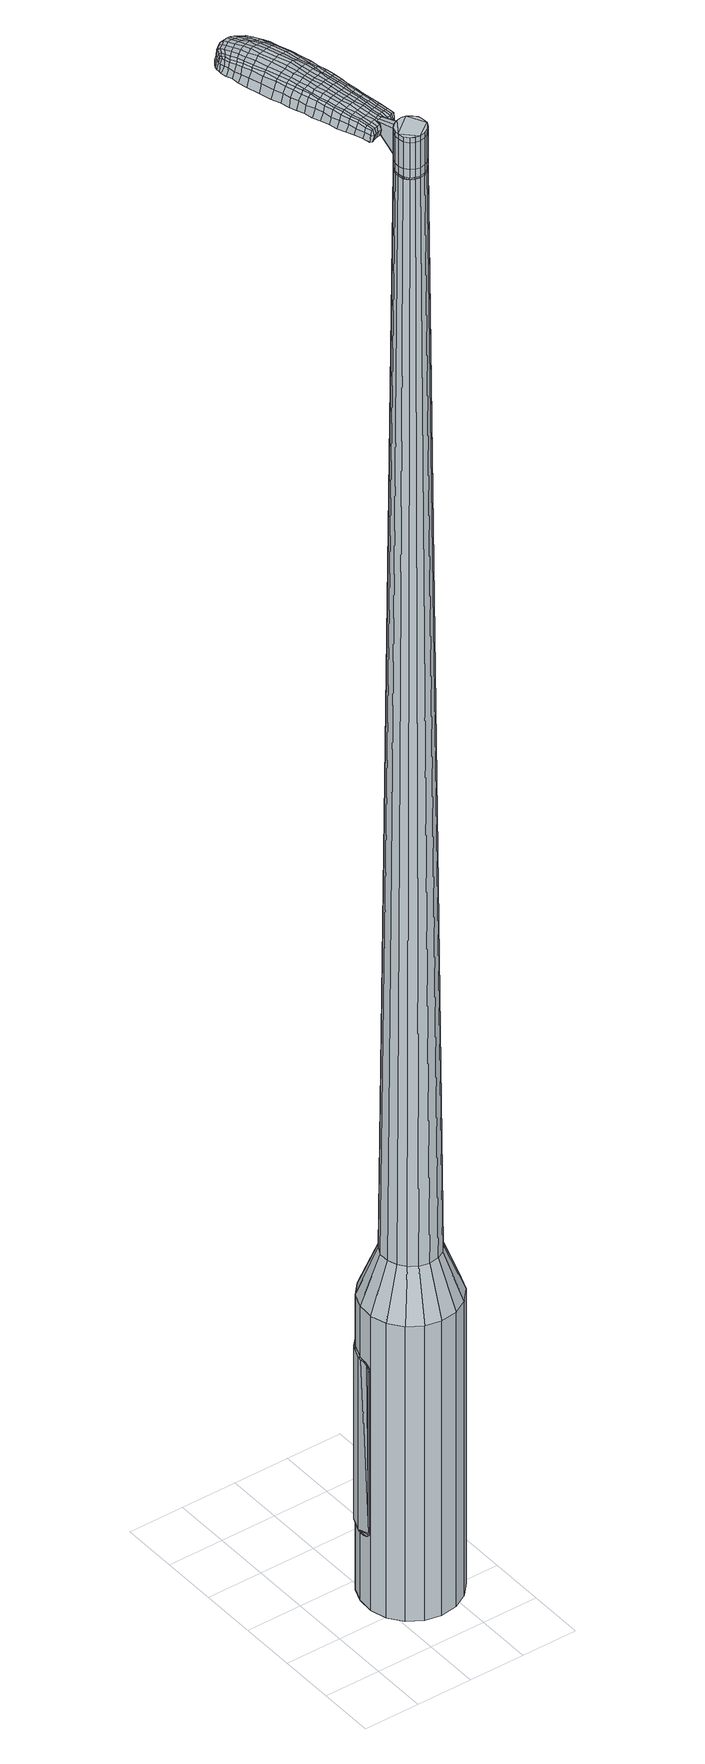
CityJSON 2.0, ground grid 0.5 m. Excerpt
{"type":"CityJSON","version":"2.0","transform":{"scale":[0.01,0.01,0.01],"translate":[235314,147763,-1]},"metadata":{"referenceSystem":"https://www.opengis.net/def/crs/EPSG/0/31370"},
"CityObjects":{
"object1":{"type":"GenericCityObject","attributes":{"cluster":306,"mean_distance_to_centroid":0.136,"new_centroid_x":235314.84,"new_centroid_y":147763.67,"mean_distance_to_camera":7.71,"H1":10.55,"H2":10.04,"Z_final":110.94,"cluster2":-1,"proj_x":235319.87,"proj_y":147762.09,"id_line":52493,"bearing_l":17.42,"distance":5.27,"orientation":"left","G_obj":107.42},"geometry":[{"type":"MultiSurface","lod":"2","boundaries":[[[0,1,2,3]],[[1,4,5,2]],[[4,6,7,5]],[[6,8,9,7]],[[8,10,11,9]],[[10,12,13,11]],[[12,14,15,13]],[[14,16,17,15]],[[16,18,19,17]],[[18,20,21,19]],[[20,22,23,21]],[[22,24,25,23]],[[24,26,27,25]],[[26,28,29,27]],[[28,30,31,29]],[[30,32,33,31]],[[32,34,35,33]],[[34,0,3,35]],[[36,37,38,39]],[[38,40,41,42]],[[41,43,42]],[[42,44,45,46]],[[45,47,46]],[[46,48,49,50]],[[49,51,50]],[[42,46,50,38]],[[50,52,39,38]],[[53,36,39]],[[2,5,7,35]],[[7,9,11,15]],[[11,13,15]],[[15,17,19,23]],[[19,21,23]],[[23,25,27,31]],[[27,29,31]],[[15,23,31,7]],[[31,33,35,7]],[[3,2,35]],[[1,0,54,55]],[[0,34,56,54]],[[34,32,57,56]],[[32,30,58,57]],[[30,28,59,58]],[[28,26,60,59]],[[26,24,61,60]],[[24,22,62,61]],[[22,20,63,62]],[[20,18,64,63]],[[18,16,65,64]],[[16,14,66,65]],[[14,12,67,66]],[[12,10,68,67]],[[10,8,69,68]],[[8,6,70,69]],[[6,4,71,70]],[[4,1,55,71]],[[55,54,72,73]],[[54,56,74,72]],[[56,57,75,74]],[[57,58,76,75]],[[58,59,77,76]],[[59,60,78,77]],[[60,61,79,78]],[[61,62,80,79]],[[62,63,81,80]],[[63,64,82,81]],[[64,65,83,82]],[[65,66,84,83]],[[66,67,85,84]],[[67,68,86,85]],[[68,69,87,86]],[[69,70,88,87]],[[70,71,89,88]],[[71,55,73,89]],[[72,90,91,92]],[[74,93,90,72]],[[94,95,93,74]],[[76,96,95,94]],[[77,97,96,76]],[[98,99,97,77]],[[100,101,99,98]],[[102,103,101,100]],[[104,105,103,102]],[[82,106,105,104]],[[83,107,106,82]],[[84,108,107,83]],[[109,110,108,84]],[[86,111,110,109]],[[112,113,111,86]],[[88,114,113,112]],[[115,116,114,88]],[[92,91,116,115]],[[117,118,119,120]],[[121,117,120,122]],[[123,121,122,124]],[[125,123,124,126]],[[127,125,126,128]],[[129,127,128,130]],[[131,129,130,132]],[[133,131,132,134]],[[135,133,134,136]],[[137,135,136,138]],[[139,137,138,140]],[[141,139,140,142]],[[143,141,142,144]],[[145,143,144,146]],[[147,145,146,148]],[[149,147,148,150]],[[73,72,92]],[[75,94,74]],[[75,76,94]],[[78,98,77]],[[78,79,100,98]],[[79,80,102,100]],[[80,81,104,102]],[[81,82,104]],[[85,109,84]],[[85,86,109]],[[87,112,86]],[[87,88,112]],[[89,115,88]],[[89,73,92,115]],[[151,91,90]],[[151,152,116,91]],[[152,114,116]],[[153,113,114]],[[153,111,113]],[[154,110,111]],[[154,108,110]],[[155,105,106]],[[155,156,103,105]],[[156,157,101,103]],[[157,158,99,101]],[[158,97,99]],[[159,95,96]],[[159,93,95]],[[39,52,149,160]],[[151,90,161,150]],[[53,39,160,118]],[[90,93,119,161]],[[36,53,118,117]],[[93,159,120,119]],[[37,36,117,121]],[[159,96,122,120]],[[38,37,121,123]],[[96,97,124,122]],[[40,38,123,125]],[[97,158,126,124]],[[41,40,125,127]],[[158,157,128,126]],[[43,41,127,129]],[[157,156,130,128]],[[42,43,129,131]],[[156,155,132,130]],[[44,42,131,133]],[[155,106,134,132]],[[45,44,133,135]],[[106,107,136,134]],[[47,45,135,137]],[[107,108,138,136]],[[46,47,137,139]],[[108,154,140,138]],[[48,46,139,141]],[[154,111,142,140]],[[49,48,141,143]],[[111,153,144,142]],[[51,49,143,145]],[[153,114,146,144]],[[50,51,145,147]],[[114,152,148,146]],[[52,50,147,149]],[[152,151,150,148]],[[149,150,162,163]],[[150,161,164,162]],[[161,119,165,164]],[[119,118,166,165]],[[118,160,167,166]],[[160,149,163,167]],[[168,169,170,171]],[[172,168,171,173]],[[168,172,174,175]],[[169,168,175,176]],[[177,178,179,180]],[[181,177,180,182]],[[177,181,183,184]],[[178,177,184,185]],[[186,187,188,189]],[[190,186,189,191]],[[186,190,192,193]],[[187,186,193,194]],[[195,196,197,198]],[[199,195,198,200]],[[195,199,201,202]],[[196,195,202,203]],[[204,205,206,207]],[[208,204,207,209]],[[204,208,210,211]],[[205,204,211,212]],[[213,214,215,216]],[[217,213,216,218]],[[213,217,219,220]],[[214,213,220,221]],[[222,223,224,225]],[[214,222,225,215]],[[222,214,221,226]],[[223,222,226,227]],[[228,229,230,231]],[[223,228,231,224]],[[228,223,227,232]],[[229,228,232,233]],[[234,172,173,235]],[[229,234,235,230]],[[234,229,233,236]],[[172,234,236,174]],[[237,238,239,240]],[[241,237,240,242]],[[237,241,243,244]],[[238,237,244,245]],[[246,247,248,249]],[[238,246,249,239]],[[246,238,245,250]],[[247,246,250,251]],[[252,253,254,255]],[[247,252,255,248]],[[252,247,251,256]],[[253,252,256,257]],[[258,259,260,261]],[[253,258,261,254]],[[258,253,257,262]],[[259,258,262,263]],[[264,169,176,265]],[[259,264,265,260]],[[264,259,263,266]],[[169,264,266,170]],[[267,268,269,270]],[[271,267,270,272]],[[267,271,273,274]],[[268,267,274,275]],[[276,277,278,279]],[[268,276,279,269]],[[276,268,275,280]],[[277,276,280,281]],[[282,283,284,285]],[[277,282,285,278]],[[282,277,281,286]],[[283,282,286,287]],[[288,181,182,289]],[[283,288,289,284]],[[288,283,287,290]],[[181,288,290,183]],[[291,292,293,294]],[[295,291,294,296]],[[291,295,297,298]],[[292,291,298,299]],[[300,301,302,303]],[[292,300,303,293]],[[300,292,299,304]],[[301,300,304,305]],[[306,307,308,309]],[[301,306,309,302]],[[306,301,305,310]],[[307,306,310,311]],[[312,313,314,315]],[[307,312,315,308]],[[312,307,311,316]],[[313,312,316,317]],[[318,178,185,319]],[[313,318,319,314]],[[318,313,317,320]],[[178,318,320,179]],[[321,207,206,322]],[[323,321,322,324]],[[321,323,325,326]],[[207,321,326,209]],[[327,323,324,328]],[[329,327,328,330]],[[327,329,331,332]],[[323,327,332,325]],[[333,329,330,334]],[[335,333,334,336]],[[333,335,337,338]],[[329,333,338,331]],[[339,335,336,340]],[[341,339,340,342]],[[339,341,343,344]],[[335,339,344,337]],[[345,341,342,346]],[[196,345,346,197]],[[345,196,203,347]],[[341,345,347,343]],[[348,349,194,193]],[[350,348,193,192]],[[348,350,351,352]],[[349,348,352,353]],[[354,355,353,352]],[[356,354,352,351]],[[354,356,357,358]],[[355,354,358,359]],[[360,361,359,358]],[[362,360,358,357]],[[360,362,363,364]],[[361,360,364,365]],[[366,367,365,364]],[[368,366,364,363]],[[366,368,201,199]],[[367,366,199,200]],[[369,370,371,372]],[[271,369,372,273]],[[369,271,272,373]],[[370,369,373,374]],[[375,190,191,376]],[[370,375,376,371]],[[375,370,374,377]],[[190,375,377,192]],[[378,379,380,381]],[[217,378,381,219]],[[378,217,218,382]],[[379,378,382,383]],[[384,385,386,387]],[[379,384,387,380]],[[384,379,383,388]],[[385,384,388,389]],[[390,187,194,391]],[[385,390,391,386]],[[390,385,389,392]],[[187,390,392,188]],[[393,394,395,396]],[[175,393,396,176]],[[393,175,174,397]],[[394,393,397,398]],[[399,400,401,402]],[[394,399,402,395]],[[399,394,398,403]],[[400,399,403,404]],[[405,198,197,406]],[[400,405,406,401]],[[405,400,404,407]],[[198,405,407,200]],[[408,409,410,411]],[[180,408,411,182]],[[408,180,179,412]],[[409,408,412,413]],[[414,202,201,415]],[[409,414,415,410]],[[414,409,413,416]],[[202,414,416,203]],[[417,418,419,420]],[[295,417,420,297]],[[417,295,296,421]],[[418,417,421,422]],[[423,208,209,424]],[[418,423,424,419]],[[423,418,422,425]],[[208,423,425,210]],[[426,427,428,429]],[[241,426,429,243]],[[426,241,242,430]],[[427,426,430,431]],[[432,433,434,435]],[[427,432,435,428]],[[432,427,431,436]],[[433,432,436,437]],[[438,205,212,439]],[[433,438,439,434]],[[438,433,437,440]],[[205,438,440,206]],[[441,442,431,430]],[[240,441,430,242]],[[441,240,239,443]],[[442,441,443,444]],[[445,446,437,436]],[[442,445,436,431]],[[445,442,444,447]],[[446,445,447,448]],[[449,322,206,440]],[[446,449,440,437]],[[449,446,448,450]],[[322,449,450,324]],[[451,452,453,454]],[[298,451,454,299]],[[451,298,297,420]],[[452,451,420,419]],[[455,326,325,456]],[[452,455,456,453]],[[455,452,419,424]],[[326,455,424,209]],[[457,458,444,443]],[[249,457,443,239]],[[457,249,248,459]],[[458,457,459,460]],[[461,462,448,447]],[[458,461,447,444]],[[461,458,460,463]],[[462,461,463,464]],[[465,328,324,450]],[[462,465,450,448]],[[465,462,464,466]],[[328,465,466,330]],[[467,468,469,470]],[[304,467,470,305]],[[467,304,299,454]],[[468,467,454,453]],[[471,332,331,472]],[[468,471,472,469]],[[471,468,453,456]],[[332,471,456,325]],[[473,474,460,459]],[[255,473,459,248]],[[473,255,254,475]],[[474,473,475,476]],[[477,478,464,463]],[[474,477,463,460]],[[477,474,476,479]],[[478,477,479,480]],[[481,334,330,466]],[[478,481,466,464]],[[481,478,480,482]],[[334,481,482,336]],[[483,484,485,486]],[[310,483,486,311]],[[483,310,305,470]],[[484,483,470,469]],[[487,338,337,488]],[[484,487,488,485]],[[487,484,469,472]],[[338,487,472,331]],[[489,490,476,475]],[[261,489,475,254]],[[489,261,260,491]],[[490,489,491,492]],[[493,494,480,479]],[[490,493,479,476]],[[493,490,492,495]],[[494,493,495,496]],[[497,340,336,482]],[[494,497,482,480]],[[497,494,496,498]],[[340,497,498,342]],[[499,500,501,502]],[[316,499,502,317]],[[499,316,311,486]],[[500,499,486,485]],[[503,344,343,504]],[[500,503,504,501]],[[503,500,485,488]],[[344,503,488,337]],[[505,506,492,491]],[[265,505,491,260]],[[505,265,176,396]],[[506,505,396,395]],[[507,508,496,495]],[[506,507,495,492]],[[507,506,395,402]],[[508,507,402,401]],[[509,346,342,498]],[[508,509,498,496]],[[509,508,401,406]],[[346,509,406,197]],[[510,511,413,412]],[[320,510,412,179]],[[510,320,317,502]],[[511,510,502,501]],[[512,347,203,416]],[[511,512,416,413]],[[512,511,501,504]],[[347,512,504,343]],[[513,514,374,373]],[[270,513,373,272]],[[513,270,269,515]],[[514,513,515,516]],[[517,350,192,377]],[[514,517,377,374]],[[517,514,516,518]],[[350,517,518,351]],[[519,520,521,522]],[[220,519,522,221]],[[519,220,219,381]],[[520,519,381,380]],[[523,524,525,526]],[[520,523,526,521]],[[523,520,380,387]],[[524,523,387,386]],[[527,349,353,528]],[[524,527,528,525]],[[527,524,386,391]],[[349,527,391,194]],[[529,530,516,515]],[[279,529,515,269]],[[529,279,278,531]],[[530,529,531,532]],[[533,356,351,518]],[[530,533,518,516]],[[533,530,532,534]],[[356,533,534,357]],[[535,536,537,538]],[[226,535,538,227]],[[535,226,221,522]],[[536,535,522,521]],[[539,540,541,542]],[[536,539,542,537]],[[539,536,521,526]],[[540,539,526,525]],[[543,355,359,544]],[[540,543,544,541]],[[543,540,525,528]],[[355,543,528,353]],[[545,546,532,531]],[[285,545,531,278]],[[545,285,284,547]],[[546,545,547,548]],[[549,362,357,534]],[[546,549,534,532]],[[549,546,548,550]],[[362,549,550,363]],[[551,552,553,554]],[[232,551,554,233]],[[551,232,227,538]],[[552,551,538,537]],[[555,556,557,558]],[[552,555,558,553]],[[555,552,537,542]],[[556,555,542,541]],[[559,361,365,560]],[[556,559,560,557]],[[559,556,541,544]],[[361,559,544,359]],[[561,562,548,547]],[[289,561,547,284]],[[561,289,182,411]],[[562,561,411,410]],[[563,368,363,550]],[[562,563,550,548]],[[563,562,410,415]],[[368,563,415,201]],[[564,565,398,397]],[[236,564,397,174]],[[564,236,233,554]],[[565,564,554,553]],[[566,567,404,403]],[[565,566,403,398]],[[566,565,553,558]],[[567,566,558,557]],[[568,367,200,407]],[[567,568,407,404]],[[568,567,557,560]],[[367,568,560,365]],[[569,570,571,572]],[[572,571,573,574]],[[575,573,571,576]],[[576,571,570,577]],[[578,579,580,581]],[[581,580,582,583]],[[584,582,580,585]],[[585,580,579,586]],[[587,588,589,590]],[[590,589,591,592]],[[593,591,589,594]],[[594,589,588,595]],[[596,597,598,599]],[[599,598,600,601]],[[602,600,598,603]],[[603,598,597,604]],[[605,606,607,608]],[[608,607,609,610]],[[611,609,607,612]],[[612,607,606,613]],[[614,615,616,617]],[[617,616,618,619]],[[620,618,616,621]],[[621,616,615,622]],[[623,624,625,626]],[[626,625,615,614]],[[622,615,625,627]],[[627,625,624,628]],[[629,630,631,632]],[[632,631,624,623]],[[628,624,631,633]],[[633,631,630,634]],[[574,573,635,636]],[[636,635,630,629]],[[634,630,635,637]],[[637,635,573,575]],[[638,639,640,641]],[[641,640,642,643]],[[644,642,640,645]],[[645,640,639,646]],[[647,648,649,650]],[[650,649,639,638]],[[646,639,649,651]],[[651,649,648,652]],[[653,654,655,656]],[[656,655,648,647]],[[652,648,655,657]],[[657,655,654,658]],[[659,660,661,662]],[[662,661,654,653]],[[658,654,661,663]],[[663,661,660,664]],[[577,570,665,666]],[[666,665,660,659]],[[664,660,665,667]],[[667,665,570,569]],[[668,669,670,671]],[[671,670,672,673]],[[674,672,670,675]],[[675,670,669,676]],[[677,678,679,680]],[[680,679,669,668]],[[676,669,679,681]],[[681,679,678,682]],[[683,684,685,686]],[[686,685,678,677]],[[682,678,685,687]],[[687,685,684,688]],[[583,582,689,690]],[[690,689,684,683]],[[688,684,689,691]],[[691,689,582,584]],[[692,693,694,695]],[[695,694,696,697]],[[698,696,694,699]],[[699,694,693,700]],[[701,702,703,704]],[[704,703,693,692]],[[700,693,703,705]],[[705,703,702,706]],[[707,708,709,710]],[[710,709,702,701]],[[706,702,709,711]],[[711,709,708,712]],[[713,714,715,716]],[[716,715,708,707]],[[712,708,715,717]],[[717,715,714,718]],[[586,579,719,720]],[[720,719,714,713]],[[718,714,719,721]],[[721,719,579,578]],[[605,608,722,723]],[[723,722,724,725]],[[726,724,722,727]],[[727,722,608,610]],[[725,724,728,729]],[[729,728,730,731]],[[732,730,728,733]],[[733,728,724,726]],[[731,730,734,735]],[[735,734,736,737]],[[738,736,734,739]],[[739,734,730,732]],[[737,736,740,741]],[[741,740,742,743]],[[744,742,740,745]],[[745,740,736,738]],[[743,742,746,747]],[[747,746,597,596]],[[604,597,746,748]],[[748,746,742,744]],[[595,749,750,594]],[[594,750,751,593]],[[752,751,750,753]],[[753,750,749,754]],[[754,755,756,753]],[[753,756,757,752]],[[758,757,756,759]],[[759,756,755,760]],[[760,761,762,759]],[[759,762,763,758]],[[764,763,762,765]],[[765,762,761,766]],[[766,767,768,765]],[[765,768,769,764]],[[602,769,768,600]],[[600,768,767,601]],[[770,771,772,773]],[[773,772,672,674]],[[673,672,772,774]],[[774,772,771,775]],[[592,591,776,777]],[[777,776,771,770]],[[775,771,776,778]],[[778,776,591,593]],[[779,780,781,782]],[[782,781,618,620]],[[619,618,781,783]],[[783,781,780,784]],[[785,786,787,788]],[[788,787,780,779]],[[784,780,787,789]],[[789,787,786,790]],[[595,588,791,792]],[[792,791,786,785]],[[790,786,791,793]],[[793,791,588,587]],[[794,795,796,797]],[[797,796,576,577]],[[575,576,796,798]],[[798,796,795,799]],[[800,801,802,803]],[[803,802,795,794]],[[799,795,802,804]],[[804,802,801,805]],[[596,599,806,807]],[[807,806,801,800]],[[805,801,806,808]],[[808,806,599,601]],[[809,810,811,812]],[[812,811,581,583]],[[578,581,811,813]],[[813,811,810,814]],[[602,603,815,816]],[[816,815,810,809]],[[814,810,815,817]],[[817,815,603,604]],[[818,696,819]],[[819,696,698]],[[697,696,820]],[[820,696,818,821]],[[610,609,822,823]],[[823,822,818,819]],[[821,818,822,824]],[[824,822,609,611]],[[825,826,827,828]],[[828,827,642,644]],[[643,642,827,829]],[[829,827,826,830]],[[831,832,833,834]],[[834,833,826,825]],[[830,826,833,835]],[[835,833,832,836]],[[613,606,837,838]],[[838,837,832,831]],[[836,832,837,839]],[[839,837,606,605]],[[830,840,841,829]],[[829,841,641,643]],[[638,641,841,842]],[[842,841,840,843]],[[836,844,845,835]],[[835,845,840,830]],[[843,840,845,846]],[[846,845,844,847]],[[605,723,848,839]],[[839,848,844,836]],[[847,844,848,849]],[[849,848,723,725]],[[850,851,852,853]],[[853,852,699,700]],[[698,699,852,819]],[[852,851,819]],[[726,727,854,855]],[[855,854,851,850]],[[819,851,854,823]],[[823,854,727,610]],[[843,856,857,842]],[[842,857,650,638]],[[647,650,857,858]],[[858,857,856,859]],[[847,860,861,846]],[[846,861,856,843]],[[859,856,861,862]],[[862,861,860,863]],[[725,729,864,849]],[[849,864,860,847]],[[863,860,864,865]],[[865,864,729,731]],[[866,867,868,869]],[[869,868,705,706]],[[700,705,868,853]],[[853,868,867,850]],[[732,733,870,871]],[[871,870,867,866]],[[850,867,870,855]],[[855,870,733,726]],[[859,872,873,858]],[[858,873,656,647]],[[653,656,873,874]],[[874,873,872,875]],[[863,876,877,862]],[[862,877,872,859]],[[875,872,877,878]],[[878,877,876,879]],[[731,735,880,865]],[[865,880,876,863]],[[879,876,880,881]],[[881,880,735,737]],[[882,883,884,885]],[[885,884,711,712]],[[706,711,884,869]],[[869,884,883,866]],[[738,739,886,887]],[[887,886,883,882]],[[866,883,886,871]],[[871,886,739,732]],[[875,888,889,874]],[[874,889,662,653]],[[659,662,889,890]],[[890,889,888,891]],[[879,892,893,878]],[[878,893,888,875]],[[891,888,893,894]],[[894,893,892,895]],[[737,741,896,881]],[[881,896,892,879]],[[895,892,896,897]],[[897,896,741,743]],[[898,899,900,901]],[[901,900,717,718]],[[712,717,900,885]],[[885,900,899,882]],[[744,745,902,903]],[[903,902,899,898]],[[882,899,902,887]],[[887,902,745,738]],[[891,904,905,890]],[[890,905,666,659]],[[577,666,905,797]],[[797,905,904,794]],[[895,906,907,894]],[[894,907,904,891]],[[794,904,907,803]],[[803,907,906,800]],[[743,747,908,897]],[[897,908,906,895]],[[800,906,908,807]],[[807,908,747,596]],[[814,909,910,813]],[[813,910,721,578]],[[718,721,910,901]],[[901,910,909,898]],[[604,748,911,817]],[[817,911,909,814]],[[898,909,911,903]],[[903,911,748,744]],[[775,912,913,774]],[[774,913,671,673]],[[668,671,913,914]],[[914,913,912,915]],[[593,751,916,778]],[[778,916,912,775]],[[915,912,916,917]],[[917,916,751,752]],[[918,919,920,921]],[[921,920,621,622]],[[620,621,920,782]],[[782,920,919,779]],[[922,923,924,925]],[[925,924,919,918]],[[779,919,924,788]],[[788,924,923,785]],[[754,749,926,927]],[[927,926,923,922]],[[785,923,926,792]],[[792,926,749,595]],[[915,928,929,914]],[[914,929,680,668]],[[677,680,929,930]],[[930,929,928,931]],[[752,757,932,917]],[[917,932,928,915]],[[931,928,932,933]],[[933,932,757,758]],[[934,935,936,937]],[[937,936,627,628]],[[622,627,936,921]],[[921,936,935,918]],[[938,939,940,941]],[[941,940,935,934]],[[918,935,940,925]],[[925,940,939,922]],[[760,755,942,943]],[[943,942,939,938]],[[922,939,942,927]],[[927,942,755,754]],[[931,944,945,930]],[[930,945,686,677]],[[683,686,945,946]],[[946,945,944,947]],[[758,763,948,933]],[[933,948,944,931]],[[947,944,948,949]],[[949,948,763,764]],[[950,951,952,953]],[[953,952,633,634]],[[628,633,952,937]],[[937,952,951,934]],[[954,955,956,957]],[[957,956,951,950]],[[934,951,956,941]],[[941,956,955,938]],[[766,761,958,959]],[[959,958,955,954]],[[938,955,958,943]],[[943,958,761,760]],[[947,960,961,946]],[[946,961,690,683]],[[583,690,961,812]],[[812,961,960,809]],[[764,769,962,949]],[[949,962,960,947]],[[809,960,962,816]],[[816,962,769,602]],[[799,963,964,798]],[[798,964,637,575]],[[634,637,964,953]],[[953,964,963,950]],[[805,965,966,804]],[[804,966,963,799]],[[950,963,966,957]],[[957,966,965,954]],[[601,767,967,808]],[[808,967,965,805]],[[954,965,967,959]],[[959,967,767,766]],[[569,572,171,170]],[[572,574,173,171]],[[584,585,184,183]],[[585,586,185,184]],[[587,590,189,188]],[[590,592,191,189]],[[611,612,211,210]],[[612,613,212,211]],[[614,617,216,215]],[[617,619,218,216]],[[623,626,225,224]],[[626,614,215,225]],[[629,632,231,230]],[[632,623,224,231]],[[574,636,235,173]],[[636,629,230,235]],[[644,645,244,243]],[[645,646,245,244]],[[646,651,250,245]],[[651,652,251,250]],[[652,657,256,251]],[[657,658,257,256]],[[658,663,262,257]],[[663,664,263,262]],[[664,667,266,263]],[[667,569,170,266]],[[674,675,274,273]],[[675,676,275,274]],[[676,681,280,275]],[[681,682,281,280]],[[682,687,286,281]],[[687,688,287,286]],[[688,691,290,287]],[[691,584,183,290]],[[692,695,294,293]],[[695,697,296,294]],[[701,704,303,302]],[[704,692,293,303]],[[707,710,309,308]],[[710,701,302,309]],[[713,716,315,314]],[[716,707,308,315]],[[586,720,319,185]],[[720,713,314,319]],[[770,773,372,371]],[[773,674,273,372]],[[592,777,376,191]],[[777,770,371,376]],[[619,783,382,218]],[[783,784,383,382]],[[784,789,388,383]],[[789,790,389,388]],[[790,793,392,389]],[[793,587,188,392]],[[697,820,421,296]],[[820,821,422,421]],[[821,824,425,422]],[[824,611,210,425]],[[825,828,429,428]],[[828,644,243,429]],[[831,834,435,434]],[[834,825,428,435]],[[613,838,439,212]],[[838,831,434,439]],[[968,969,970,971]],[[972,973,971,970]],[[974,975,976,977]],[[978,979,980,981]],[[969,982,983,970]],[[984,972,970,983]],[[985,974,977,986]],[[987,988,979,978]],[[982,989,990,983]],[[990,991,984,983]],[[992,985,986,993]],[[994,988,987,995]],[[989,996,997,990]],[[997,998,991,990]],[[999,992,993,1000]],[[1001,994,995,1002]],[[1003,1004,1005,1006]],[[1007,1008,1004,1003]],[[1007,1009,1010,1008]],[[1009,1011,1012,1010]],[[1013,1014,1015,1016]],[[1017,1018,1014,1013]],[[1019,1020,1018,1017]],[[1021,1022,1020,1019]],[[1016,1005,1004,1013]],[[1013,1004,1008,1017]],[[1008,1010,1019,1017]],[[1010,1012,1021,1019]],[[977,976,973,972]],[[986,977,972,984]],[[991,993,986,984]],[[998,1000,993,991]],[[978,981,975,974]],[[987,978,974,985]],[[995,987,985,992]],[[1002,995,992,999]],[[979,1003,1006,980]],[[988,1007,1003,979]],[[1009,1007,988,994]],[[1011,1009,994,1001]],[[1023,1024,1025,1026]],[[1025,1027,1028,1029]],[[1025,1029,1030,1031]],[[1025,1031,1026]],[[1032,1023,1026,1033]],[[1034,1033,1026,1035]],[[1036,1035,1026]],[[1037,1025,1024,1038]],[[1039,1037,1038,1040]],[[1041,1039,1040,1042]],[[1043,1041,1042,1044]],[[1045,1043,1044,1046]],[[1046,1047,1048,1049]],[[1046,1049,1050,1051]],[[1046,1051,1052,1053]],[[1052,1054,1055,1056]],[[1052,1056,1057,1058]],[[1052,1058,1053]],[[1046,1053,1045]],[[1059,1060,1024,1023]],[[1061,1062,1027,1025]],[[1063,1064,1036,1026]],[[1060,1065,1038,1024]],[[1066,1061,1025,1037]],[[1065,1067,1040,1038]],[[1068,1066,1037,1039]],[[1067,1069,1042,1040]],[[1070,1068,1039,1041]],[[1069,1071,1044,1042]],[[1072,1070,1041,1043]],[[1071,1073,1046,1044]],[[1074,1072,1043,1045]],[[1073,1075,1047,1046]],[[1076,1077,1054,1052]],[[1078,1074,1045,1053]],[[1048,1047,1075,1079]],[[1049,1048,1079,1080]],[[1050,1049,1080,1081]],[[1051,1050,1081,1082]],[[1052,1051,1082,1076]],[[1083,1059,1023,1032]],[[1084,1083,1032,1033]],[[1085,1084,1033,1034]],[[1086,1085,1034,1035]],[[1064,1086,1035,1036]],[[1028,1027,1062,1087]],[[1055,1054,1077,1088]],[[1029,1028,1087,1089]],[[1030,1029,1089,1090]],[[1031,1030,1090,1091]],[[1026,1031,1091,1063]],[[1056,1055,1088,1092]],[[1057,1056,1092,1093]],[[1058,1057,1093,1094]],[[1053,1058,1094,1078]]]}]}
},
"vertices":[
[69,109,384],[84,111,384],[84,111,96],[69,109,96],[98,107,384],[98,107,96],[111,100,384],[111,100,96],[120,88,384],[120,88,96],[124,74,384],[124,74,96],[123,59,384],[123,59,96],[118,46,384],[118,46,96],[108,35,384],[108,35,96],[95,28,384],[95,28,96],[80,26,384],[80,26,96],[66,29,384],[66,29,96],[53,37,384],[53,37,96],[44,49,384],[44,49,96],[40,63,384],[40,63,96],[41,78,384],[41,78,96],[46,91,384],[46,91,96],[56,102,384],[56,102,96],[71,76,1524],[69,71,1524],[69,67,1524],[78,81,1524],[70,62,1524],[73,58,1524],[81,55,1524],[77,56,1524],[86,56,1524],[90,58,1524],[95,65,1524],[93,61,1524],[95,70,1524],[94,75,1524],[87,81,1524],[91,78,1524],[83,82,1524],[74,79,1524],[74,92,429],[83,94,429],[67,88,429],[61,82,429],[57,74,429],[57,65,429],[60,57,429],[65,50,429],[72,45,429],[81,43,429],[90,44,429],[97,48,429],[103,55,429],[107,63,429],[107,72,429],[104,80,429],[99,87,429],[92,92,429],[78,81,1483],[83,82,1483],[74,79,1483],[71,76,1483],[69,71,1483],[69,67,1483],[70,62,1483],[73,58,1483],[77,56,1483],[81,55,1483],[86,56,1483],[90,58,1483],[93,61,1483],[95,65,1483],[95,70,1483],[94,75,1483],[91,78,1483],[87,81,1483],[78,81,1485],[83,81,1485],[83,81,1483],[74,79,1485],[71,75,1483],[71,75,1485],[69,71,1485],[69,67,1485],[71,62,1483],[71,62,1485],[73,59,1483],[73,59,1485],[77,57,1483],[77,57,1485],[81,56,1483],[81,56,1485],[86,56,1485],[90,58,1485],[93,61,1485],[95,66,1483],[95,66,1485],[95,70,1485],[93,74,1483],[93,74,1485],[91,78,1485],[87,80,1483],[87,80,1485],[71,76,1519],[74,79,1519],[74,79,1493],[71,76,1493],[69,71,1519],[69,71,1493],[69,67,1519],[69,67,1493],[70,62,1519],[70,62,1493],[73,58,1519],[73,58,1493],[77,56,1519],[77,56,1493],[81,55,1519],[81,55,1493],[86,56,1519],[86,56,1493],[90,58,1519],[90,58,1493],[93,61,1519],[93,61,1493],[95,65,1519],[95,65,1493],[95,70,1519],[95,70,1493],[94,75,1519],[94,75,1493],[91,78,1519],[91,78,1493],[87,81,1519],[87,81,1493],[83,82,1519],[83,82,1493],[83,82,1485],[87,81,1485],[94,75,1485],[95,65,1485],[81,55,1485],[77,56,1485],[73,58,1485],[70,62,1485],[71,76,1485],[78,81,1519],[78,81,1493],[75,100,1513],[75,100,1518],[72,99,1513],[69,98,1513],[69,98,1518],[72,99,1518],[69,176,1519],[71,169,1518],[72,170,1509],[70,177,1510],[67,184,1519],[68,186,1510],[65,183,1526],[68,174,1525],[69,167,1525],[32,164,1519],[34,158,1518],[36,157,1525],[34,164,1525],[29,172,1519],[31,172,1526],[27,173,1510],[30,165,1510],[33,158,1509],[27,240,1519],[30,241,1519],[30,241,1513],[26,240,1513],[23,237,1519],[23,238,1513],[24,236,1524],[27,238,1524],[31,239,1524],[49,169,1530],[51,162,1529],[54,163,1529],[52,170,1530],[46,178,1531],[50,179,1531],[43,176,1530],[45,168,1530],[48,161,1529],[73,92,1512],[76,93,1512],[76,94,1517],[73,93,1517],[71,91,1512],[70,92,1517],[70,92,1506],[73,93,1506],[76,94,1506],[50,232,1519],[51,229,1519],[52,230,1512],[51,233,1512],[49,234,1518],[49,235,1512],[48,233,1522],[49,231,1523],[50,228,1524],[53,224,1519],[55,219,1519],[56,221,1512],[54,226,1512],[52,223,1524],[54,218,1525],[57,213,1519],[60,206,1519],[61,208,1511],[58,215,1511],[56,212,1526],[59,205,1526],[63,195,1519],[64,197,1510],[62,194,1526],[87,104,1513],[85,111,1513],[84,110,1518],[86,103,1517],[88,98,1512],[87,99,1516],[89,100,1506],[88,105,1507],[86,113,1507],[83,119,1514],[81,126,1515],[80,125,1520],[82,118,1519],[84,120,1507],[82,127,1507],[80,133,1515],[78,140,1516],[77,139,1522],[79,132,1521],[81,135,1508],[79,142,1508],[76,148,1517],[74,155,1517],[73,153,1524],[75,146,1523],[77,149,1508],[75,156,1509],[72,162,1518],[71,160,1524],[74,163,1509],[15,222,1519],[16,218,1519],[17,219,1524],[17,222,1523],[15,224,1518],[16,224,1522],[14,225,1512],[14,222,1512],[14,219,1512],[17,214,1519],[18,208,1519],[20,208,1525],[18,214,1524],[15,214,1512],[17,209,1512],[20,202,1519],[22,195,1519],[24,194,1526],[21,202,1526],[18,203,1511],[20,195,1511],[26,184,1519],[27,183,1526],[24,184,1510],[58,95,1513],[55,102,1513],[54,103,1507],[57,96,1507],[60,90,1512],[59,90,1506],[61,91,1516],[59,95,1517],[57,102,1518],[53,109,1514],[50,116,1515],[48,117,1507],[51,110,1507],[54,109,1519],[51,116,1520],[47,123,1515],[45,130,1516],[43,131,1508],[46,124,1508],[49,123,1521],[46,130,1522],[42,137,1517],[39,144,1517],[38,145,1509],[40,138,1508],[44,137,1523],[41,144,1524],[37,151,1518],[35,152,1509],[39,150,1524],[71,98,1519],[74,99,1519],[69,105,1520],[72,106,1520],[66,104,1520],[69,97,1519],[67,112,1522],[70,113,1522],[65,120,1523],[67,120,1523],[62,119,1523],[64,112,1521],[62,127,1524],[65,127,1524],[60,134,1525],[63,135,1525],[57,133,1525],[59,126,1524],[58,141,1526],[61,142,1526],[56,148,1527],[59,149,1527],[52,147,1527],[55,140,1526],[53,155,1528],[56,156,1528],[50,154,1528],[28,235,1527],[32,236,1527],[25,233,1526],[26,229,1527],[29,231,1528],[33,232,1528],[31,225,1529],[35,226,1529],[28,223,1528],[30,216,1530],[34,218,1530],[37,219,1530],[36,211,1531],[39,212,1531],[32,209,1530],[35,201,1531],[38,202,1531],[42,203,1531],[42,190,1531],[46,191,1531],[39,188,1531],[16,227,1518],[17,229,1519],[16,230,1513],[14,227,1513],[17,225,1523],[18,228,1523],[20,233,1519],[19,234,1513],[20,232,1524],[47,236,1518],[45,237,1518],[45,236,1523],[47,234,1523],[48,237,1513],[45,238,1513],[42,239,1519],[38,240,1519],[38,239,1524],[42,237,1523],[42,240,1513],[38,241,1513],[34,241,1519],[34,239,1524],[34,242,1513],[66,174,1528],[64,173,1528],[66,166,1528],[68,167,1527],[64,182,1528],[62,182,1529],[62,172,1529],[59,172,1530],[61,165,1529],[64,165,1528],[59,181,1529],[56,180,1530],[55,171,1530],[57,164,1529],[53,180,1531],[35,164,1528],[38,165,1529],[35,173,1529],[32,172,1528],[38,157,1527],[40,158,1528],[41,166,1529],[38,175,1530],[44,159,1528],[62,88,1512],[64,89,1512],[64,90,1517],[62,90,1517],[61,89,1506],[63,90,1506],[67,90,1512],[67,91,1517],[66,91,1506],[87,96,1512],[86,96,1512],[86,97,1506],[88,97,1506],[87,97,1517],[85,97,1517],[84,95,1512],[81,94,1512],[81,95,1506],[84,96,1506],[83,96,1517],[80,95,1517],[78,94,1512],[78,94,1506],[78,95,1517],[85,102,1519],[83,102,1519],[83,110,1520],[81,109,1520],[81,101,1519],[79,101,1519],[79,108,1520],[77,108,1520],[76,100,1519],[74,107,1520],[60,95,1519],[62,95,1519],[60,103,1520],[58,102,1520],[65,96,1519],[63,103,1520],[81,117,1521],[80,116,1521],[79,124,1522],[78,124,1522],[77,116,1521],[75,115,1521],[75,123,1522],[73,122,1523],[72,114,1522],[70,121,1523],[55,109,1521],[57,110,1521],[55,117,1522],[53,116,1522],[61,111,1521],[58,118,1522],[77,131,1523],[76,131,1523],[75,138,1524],[74,138,1524],[73,130,1523],[71,129,1524],[71,137,1525],[69,136,1525],[68,128,1524],[66,135,1525],[50,123,1523],[52,124,1523],[50,131,1524],[48,130,1524],[56,125,1524],[53,132,1525],[74,146,1525],[72,145,1525],[72,153,1526],[70,152,1526],[69,144,1526],[67,143,1526],[67,151,1527],[65,150,1527],[64,143,1526],[62,150,1527],[45,137,1525],[47,137,1525],[45,144,1526],[43,144,1526],[51,139,1526],[48,146,1527],[70,160,1527],[68,159,1527],[65,158,1527],[63,158,1528],[60,157,1528],[40,151,1527],[42,151,1527],[46,152,1528],[17,223,1525],[19,226,1525],[18,220,1526],[20,222,1526],[21,230,1526],[22,226,1527],[47,232,1525],[45,233,1525],[47,230,1526],[49,229,1525],[42,235,1525],[39,236,1526],[40,232,1527],[44,231,1526],[35,237,1526],[37,232,1527],[19,215,1526],[21,217,1527],[21,209,1527],[23,211,1528],[24,220,1528],[26,213,1529],[51,224,1526],[49,225,1527],[51,219,1528],[53,218,1527],[46,226,1527],[42,226,1528],[44,220,1529],[48,219,1528],[39,226,1528],[41,220,1530],[23,203,1528],[24,204,1529],[25,195,1528],[27,196,1529],[28,207,1529],[31,198,1530],[55,212,1528],[53,213,1528],[55,205,1529],[57,205,1528],[50,213,1529],[47,213,1530],[49,205,1530],[52,205,1530],[43,213,1530],[46,204,1531],[29,184,1529],[31,185,1529],[34,187,1530],[61,193,1528],[59,193,1529],[56,193,1530],[53,192,1530],[49,192,1531],[70,170,1509],[69,168,1518],[67,175,1518],[68,177,1509],[65,183,1519],[66,185,1510],[63,182,1525],[66,174,1525],[68,167,1525],[38,158,1525],[36,158,1518],[34,165,1518],[36,165,1525],[31,173,1519],[33,173,1525],[29,174,1510],[32,166,1509],[34,159,1509],[31,239,1513],[31,238,1519],[28,237,1519],[27,238,1513],[25,236,1519],[24,236,1513],[25,234,1524],[28,236,1524],[31,237,1524],[54,163,1528],[51,162,1528],[49,169,1529],[52,170,1529],[46,178,1529],[49,179,1529],[43,177,1529],[46,168,1529],[48,161,1528],[75,96,1516],[75,95,1512],[73,94,1512],[73,95,1516],[70,93,1512],[70,94,1516],[69,94,1506],[72,95,1506],[75,96,1506],[50,229,1512],[49,228,1519],[48,231,1518],[49,232,1512],[47,232,1518],[48,234,1512],[46,232,1522],[47,230,1523],[48,227,1523],[54,220,1512],[53,218,1519],[51,223,1519],[52,225,1512],[50,223,1524],[52,217,1525],[59,207,1511],[58,205,1519],[55,213,1519],[56,214,1511],[54,212,1525],[57,204,1526],[61,195,1519],[62,196,1510],[60,193,1526],[82,110,1518],[83,111,1513],[85,104,1513],[84,103,1517],[86,99,1512],[85,99,1515],[87,100,1506],[86,105,1506],[84,112,1507],[79,124,1520],[80,126,1514],[81,118,1514],[80,117,1519],[82,120,1507],[80,127,1507],[75,139,1522],[76,140,1516],[78,133,1515],[77,132,1521],[79,134,1508],[77,142,1508],[71,153,1523],[72,154,1517],[74,147,1516],[73,146,1522],[75,149,1508],[73,156,1508],[71,161,1517],[69,160,1524],[72,163,1509],[19,219,1523],[18,219,1519],[17,222,1518],[19,222,1523],[17,224,1518],[18,224,1522],[16,224,1512],[16,222,1512],[16,219,1512],[22,208,1525],[20,209,1519],[19,214,1519],[20,214,1524],[17,215,1512],[19,209,1512],[25,195,1526],[24,195,1519],[22,203,1519],[23,202,1525],[20,204,1511],[22,196,1511],[27,184,1519],[29,184,1526],[26,185,1510],[56,103,1507],[57,103,1513],[60,96,1513],[58,96,1506],[62,91,1512],[61,92,1506],[62,92,1515],[61,96,1517],[58,103,1518],[50,118,1507],[52,117,1514],[54,110,1514],[53,111,1507],[56,110,1519],[53,117,1520],[45,132,1508],[46,131,1516],[49,124,1515],[47,125,1508],[51,124,1521],[48,131,1522],[39,145,1508],[41,145,1517],[44,138,1516],[42,139,1508],[45,137,1522],[43,144,1523],[39,152,1517],[37,152,1509],[40,151,1524],[71,99,1518],[74,100,1518],[69,106,1519],[72,107,1519],[66,105,1519],[68,98,1518],[67,113,1520],[69,114,1520],[65,120,1521],[67,121,1521],[62,119,1521],[64,112,1520],[62,127,1523],[65,128,1523],[60,134,1524],[63,135,1524],[57,133,1524],[59,126,1523],[58,141,1525],[61,142,1525],[56,148,1526],[58,149,1526],[52,147,1526],[55,140,1525],[53,155,1527],[56,156,1527],[50,154,1527],[32,235,1526],[29,234,1526],[26,232,1525],[27,228,1526],[30,230,1526],[33,231,1526],[35,225,1528],[32,224,1528],[28,222,1527],[30,216,1528],[34,217,1529],[37,218,1529],[39,212,1530],[36,211,1530],[32,209,1529],[35,201,1530],[39,202,1530],[42,203,1530],[46,191,1530],[42,190,1530],[39,189,1530],[18,229,1513],[19,228,1518],[18,226,1518],[16,226,1512],[19,225,1523],[20,227,1523],[21,232,1519],[21,233,1513],[22,231,1523],[44,234,1523],[44,235,1518],[46,234,1518],[45,232,1523],[47,235,1512],[44,236,1512],[38,237,1523],[37,238,1519],[41,237,1519],[41,236,1523],[41,238,1513],[38,239,1513],[34,239,1519],[34,237,1524],[34,240,1513],[66,166,1527],[64,173,1527],[65,173,1527],[67,167,1526],[63,182,1527],[61,182,1528],[60,165,1528],[58,172,1528],[61,173,1528],[63,166,1527],[59,181,1528],[56,180,1529],[55,171,1529],[57,164,1528],[52,180,1529],[35,174,1528],[38,165,1527],[37,165,1527],[34,173,1527],[39,158,1526],[40,159,1527],[42,167,1528],[39,175,1528],[44,160,1527],[63,91,1512],[63,92,1516],[61,91,1506],[62,92,1506],[66,92,1512],[66,93,1516],[66,93,1506],[86,99,1506],[85,98,1512],[86,98,1512],[87,99,1506],[85,99,1516],[84,99,1516],[81,97,1506],[80,96,1512],[83,97,1512],[83,98,1506],[82,98,1516],[80,97,1516],[78,96,1512],[78,97,1506],[77,96,1516],[83,103,1518],[84,103,1518],[82,110,1519],[81,110,1519],[78,101,1518],[81,102,1518],[79,109,1519],[76,108,1519],[76,101,1518],[74,107,1519],[60,103,1519],[62,96,1518],[61,96,1518],[59,103,1519],[65,97,1518],[63,104,1519],[79,117,1520],[80,117,1520],[78,124,1521],[77,124,1521],[74,115,1520],[77,116,1520],[75,123,1521],[72,123,1521],[72,115,1520],[70,122,1521],[55,117,1521],[57,110,1520],[56,110,1520],[54,117,1521],[60,111,1520],[58,118,1521],[75,131,1522],[76,131,1522],[74,139,1523],[73,138,1523],[70,130,1522],[73,130,1522],[71,138,1523],[68,137,1524],[68,129,1523],[65,136,1524],[50,131,1523],[52,124,1522],[51,124,1522],[49,131,1523],[56,125,1522],[53,132,1523],[71,145,1524],[72,146,1524],[70,153,1525],[69,152,1525],[66,144,1525],[69,145,1524],[67,152,1525],[64,151,1526],[63,143,1525],[61,150,1526],[45,145,1525],[47,138,1524],[46,138,1524],[44,144,1525],[51,139,1524],[49,146,1525],[67,159,1526],[69,160,1526],[62,158,1527],[65,159,1526],[59,157,1527],[43,152,1526],[41,151,1526],[46,153,1526],[20,225,1524],[19,223,1524],[20,220,1525],[21,222,1525],[23,229,1525],[23,225,1525],[46,229,1525],[44,232,1524],[46,231,1524],[47,228,1525],[40,231,1526],[38,235,1525],[42,234,1524],[43,230,1525],[35,235,1525],[36,231,1526],[22,216,1526],[21,215,1526],[22,209,1526],[24,210,1527],[25,219,1526],[27,213,1527],[50,218,1527],[48,224,1526],[49,223,1526],[51,217,1526],[44,219,1528],[42,226,1527],[45,225,1526],[47,219,1527],[38,226,1527],[41,219,1528],[25,204,1527],[24,203,1527],[26,195,1527],[28,196,1528],[29,207,1528],[31,198,1529],[54,204,1528],[52,212,1527],[53,212,1527],[56,204,1527],[49,204,1529],[46,213,1529],[49,212,1528],[52,204,1528],[43,212,1529],[45,204,1530],[31,185,1528],[30,184,1528],[35,187,1529],[58,193,1528],[59,193,1528],[52,192,1529],[55,193,1529],[49,192,1530],[87,99,1508],[80,97,1508],[72,129,1509],[79,131,1509],[66,149,1510],[74,152,1510],[55,187,1512],[64,190,1512],[69,173,1511],[60,170,1511],[49,205,1513],[45,217,1514],[53,220,1514],[58,207,1513],[74,95,1508],[64,126,1509],[58,147,1510],[46,185,1512],[51,167,1511],[40,202,1513],[36,215,1514],[67,93,1508],[57,124,1509],[49,144,1510],[37,182,1512],[42,165,1511],[28,212,1514],[32,199,1513],[61,91,1508],[49,122,1509],[41,142,1510],[28,179,1512],[33,162,1511],[20,209,1514],[23,196,1513],[40,230,1514],[38,234,1514],[44,236,1514],[48,233,1514],[32,228,1514],[31,232,1514],[24,225,1514],[24,230,1514],[16,223,1514],[17,228,1514],[34,238,1515],[30,240,1515],[31,240,1515],[38,239,1515],[30,237,1515],[29,240,1515],[25,235,1515],[28,239,1515],[21,234,1515],[27,239,1515],[39,75,334],[40,79,334],[40,79,165],[39,65,171],[39,75,165],[39,71,165],[39,68,166],[39,66,167],[39,65,169],[39,71,334],[39,68,333],[39,66,332],[39,65,331],[39,65,328],[45,92,165],[45,92,334],[56,103,165],[56,103,334],[69,110,165],[69,110,334],[84,112,165],[84,112,334],[98,109,165],[98,109,334],[102,107,334],[105,105,334],[108,103,333],[110,102,332],[111,102,331],[111,101,328],[102,107,165],[111,101,171],[111,102,169],[110,102,167],[108,103,166],[105,105,165],[42,75,334],[42,78,334],[42,78,165],[42,75,165],[42,65,171],[42,65,328],[48,91,334],[48,91,165],[57,101,334],[57,101,165],[70,107,334],[70,107,165],[84,109,334],[84,109,165],[97,107,334],[97,107,165],[101,104,334],[109,99,328],[109,99,171],[101,104,165],[104,103,334],[106,101,333],[108,100,332],[109,99,331],[42,71,334],[42,68,333],[42,66,332],[42,65,331],[42,71,165],[109,99,169],[42,68,166],[42,66,167],[42,65,169],[108,100,167],[106,101,166],[104,103,165]
]}
